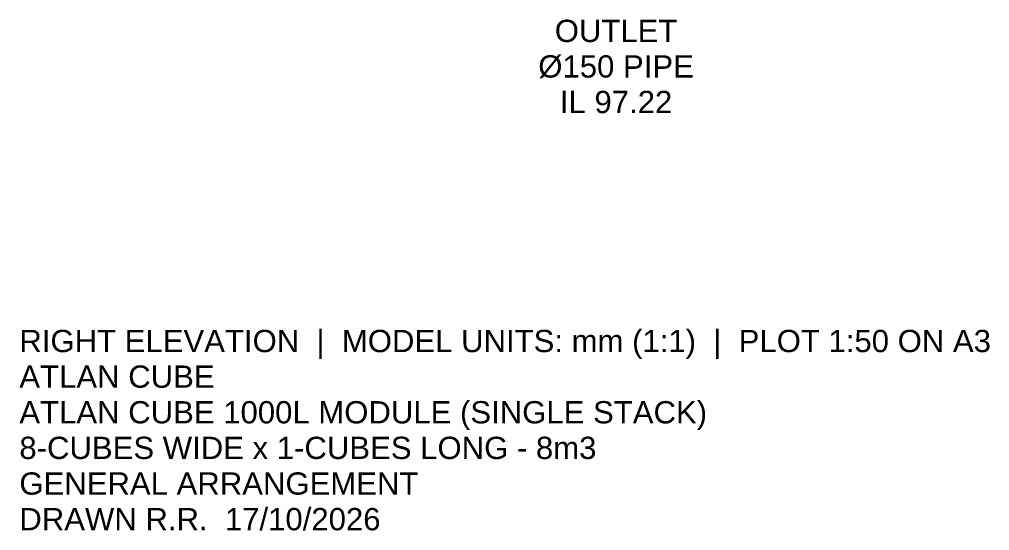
# Model space of a CAD drawing. Header units: millimetres. Extents: x -1812 to 9712, y -2698 to 3255.
# Drawn here: x -1812 to 2041, y -2698 to -669 of the extents above; entities that cross this region are included whole.
import ezdxf
from ezdxf.enums import TextEntityAlignment as Align

# ---------------------------------------------------------------- set-up
doc = ezdxf.new("R2010")
doc.units = ezdxf.units.MM
doc.layers.add('ANNOTATIONS', color=7, linetype='Continuous')
doc.layers.add('TITLE', color=7, linetype='Continuous')
doc.styles.add('ARIAL', font='arial.ttf')

msp = doc.modelspace()

# ---------------------------------------------------------------- texts
at = {"layer": 'ANNOTATIONS', "style": 'ARIAL'}
for s, p in [('OUTLET', (557.5, -758.5)), ('Ø150 PIPE', (557.5, -899.6)), ('IL 97.22', (557.5, -1040.7))]:
    msp.add_text(s, height=88.41, dxfattribs=at).set_placement(p, align=Align.CENTER)
at = {"layer": 'TITLE', "style": 'ARIAL'}
for s, height, p in [('RIGHT ELEVATION  |  MODEL UNITS: mm (1:1)  |  PLOT 1:50 ON A3', 88.406, (-1812.4, -1989.7)), ('ATLAN CUBE', 88.41, (-1812.4, -2131.1)), ('ATLAN CUBE 1000L MODULE (SINGLE STACK)', 88.406, (-1812.4, -2272.6)), ('8-CUBES WIDE x 1-CUBES LONG - 8m3', 88.406, (-1812.4, -2414)), ('GENERAL ARRANGEMENT', 88.406, (-1812.4, -2555.5)), ('DRAWN R.R.  17/10/2026', 88.406, (-1812.4, -2696.9))]:
    msp.add_text(s, height=height, dxfattribs=at).set_placement(p)

doc.saveas('drawing.dxf')
